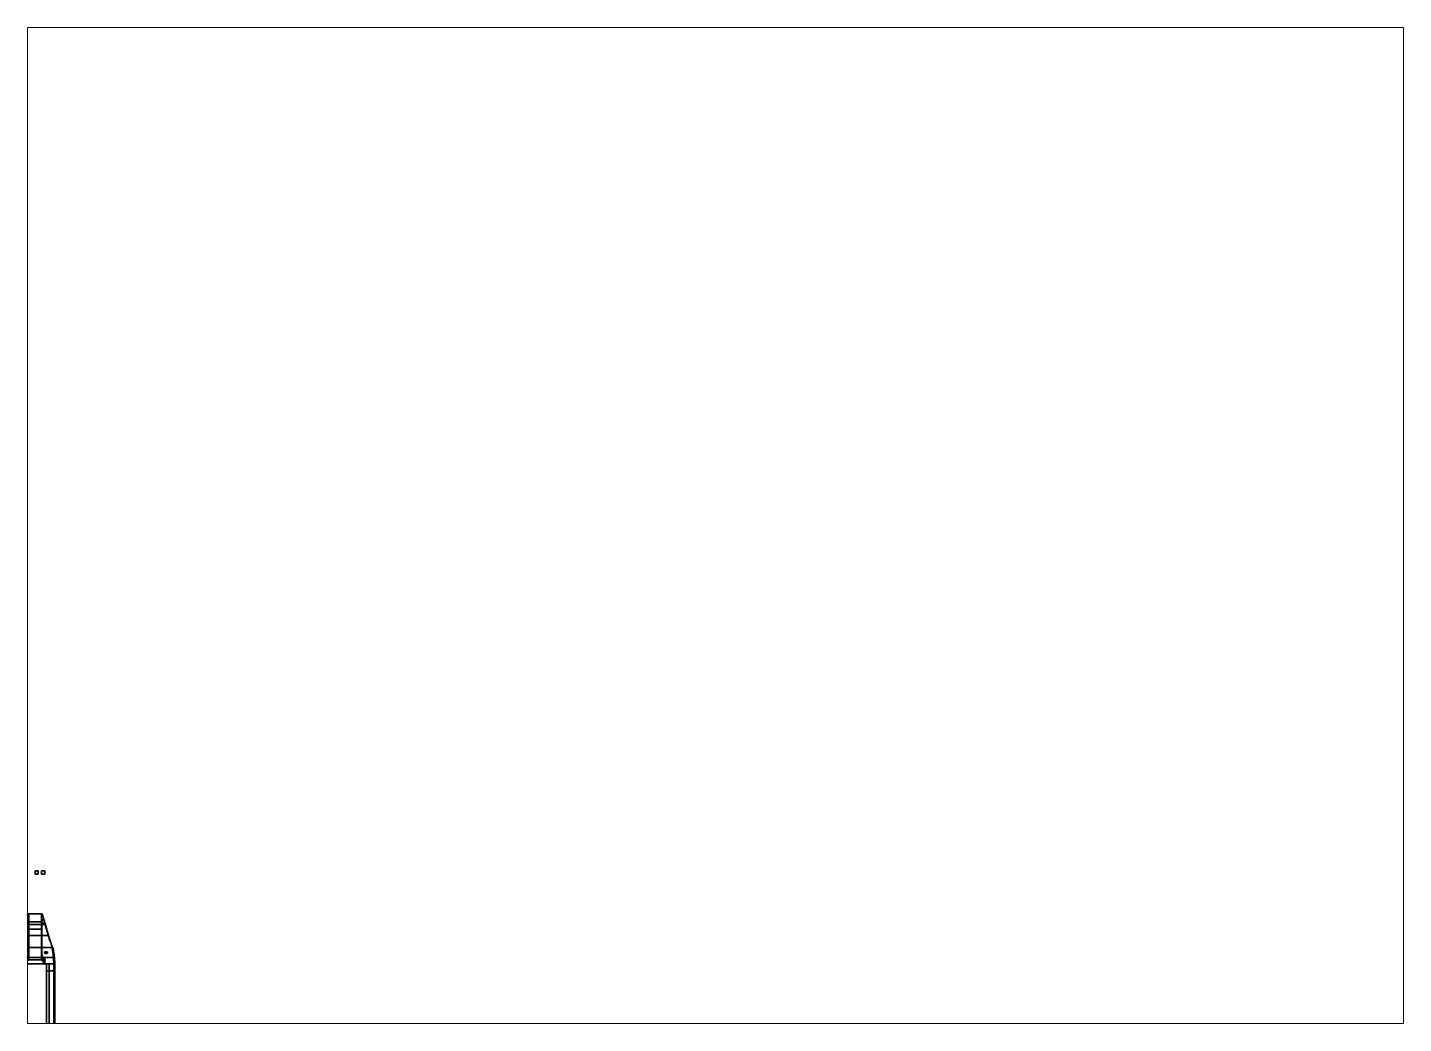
# Paper-space layout 'Layout1' of a CAD drawing. Header units: millimetres. Extents: x 28 to 251, y 20 to 181.
# The model-space entities are those that its viewports show. They can reach past a viewport. Long polylines and large blocks are cut down to what shows.
import ezdxf

# ---------------------------------------------------------------- set-up
doc = ezdxf.new("R2010")
doc.units = ezdxf.units.MM
for name, color, linetype in [('railings', 6, 'Continuous'), ('railings2', 5, 'Continuous'), ('ramp', 3, 'Continuous')]:
    doc.layers.add(name, color=color, linetype=linetype)

msp = doc.modelspace()

# ---------------------------------------------------------------- linework, layer by layer
for points in [[(1, 41.86, 16.73), (1, 41.86, 15.73), (0, 41.86, 15.73), (0, 41.86, 16.73)], [(1, 41.86, 15.73), (1, 40.86, 15.73), (0, 40.86, 15.73), (0, 41.86, 15.73)], [(0, 41.86, 15.73), (0, 40.86, 15.73), (0, 40.86, 16.73), (0, 41.86, 16.73)], [(0, 41.86, 16.73), (0, 40.86, 16.73), (1, 40.86, 16.73), (1, 41.86, 16.73)], [(0, 40.86, 16.73), (0, 40.86, 15.73), (1, 40.86, 15.73), (1, 40.86, 16.73)], [(1, 40.86, 16.73), (1, 40.86, 15.73), (1, 41.86, 15.73), (1, 41.86, 16.73)], [(3, 41.86, 17.93), (3, 40.86, 17.93), (2, 40.86, 17.93), (2, 41.86, 17.93)], [(2, 41.86, 17.93), (2, 40.86, 17.93), (3, 40.86, 17.93), (3, 41.86, 17.93)], [(-2.2, 28.59, 1.75), (-1.96, 28.59, 1.75), (-1.96, 25.26, -1.2), (-3.18, 25.26, -1.2)], [(-1.96, 25.26, 1.94), (-1.96, 28.59, 2.12), (-2.2, 28.59, 2.12), (-3.18, 25.26, 1.94)], [(-3.18, 25.26, 1.94), (-2.2, 28.59, 2.12), (-2.2, 28.59, 1.75), (-3.18, 25.26, -1.2)], [(-3.18, 25.26, -1.2), (-1.96, 26.18, -0.38), (1.96, 26.18, -0.38), (3.18, 25.26, -1.2)], [(-2.2, 28.59, 2.12), (-1.96, 28.59, 2.12), (-1.96, 28.59, 1.75), (-2.2, 28.59, 1.75)], [(-1.96, 25.26, -1.2), (-1.96, 28.59, 1.75), (-1.96, 28.59, 2.12), (-1.96, 25.26, 1.94)], [(1.96, 26.18), (-1.96, 26.18), (-1.96, 23.89, 0.25), (1.96, 23.89, 0.25)], [(1.96, 26.18, -0.38), (-1.96, 26.18, -0.38), (-1.96, 26.18), (1.96, 26.18)], [(2.2, 28.59, 2.12), (1.96, 28.59, 2.12), (1.96, 25.26, 1.94), (3.18, 25.26, 1.94)], [(1.96, 25.26, -1.2), (1.96, 28.59, 1.75), (2.2, 28.59, 1.75), (3.18, 25.26, -1.2)], [(2.2, 28.59, 1.75), (1.96, 28.59, 1.75), (1.96, 28.59, 2.12), (2.2, 28.59, 2.12)], [(1.96, 25.26, 1.94), (1.96, 28.59, 2.12), (1.96, 28.59, 1.75), (1.96, 25.26, -1.2)], [(3.18, 25.26, -1.2), (2.2, 28.59, 1.75), (2.2, 28.59, 2.12), (3.18, 25.26, 1.94)], [(-5.37, 18.24, -1.2), (-4.18, 21.93, -1.2), (4.18, 21.93, -1.2), (5.37, 18.24, -1.2)], [(-1.96, 18.24, 1.65), (-1.96, 21.93, 1.81), (-4.18, 21.93, 1.81), (-5.37, 18.24, 1.65)], [(-5.37, 18.24, 1.65), (-4.18, 21.93, 1.81), (-4.18, 21.93, -1.2), (-5.37, 18.24, -1.2)], [(-4.18, 21.93, -1.2), (-3.18, 25.26, -1.2), (3.18, 25.26, -1.2), (4.18, 21.93, -1.2)], [(-1.96, 21.93, 1.81), (-1.96, 25.26, 1.94), (-3.18, 25.26, 1.94), (-4.18, 21.93, 1.81)], [(-4.18, 21.93, 1.81), (-3.18, 25.26, 1.94), (-3.18, 25.26, -1.2), (-4.18, 21.93, -1.2)], [(-1.96, 21.93, 0.25), (-1.96, 25.26, 0.1), (-1.96, 25.26, 1.94), (-1.96, 21.93, 1.81)], [(1.96, 23.89, 0.25), (-1.96, 23.89, 0.25), (-1.96, 14.45, 0.25), (1.96, 14.45, 0.25)], [(-1.96, 18.24, 0.25), (-1.96, 21.93, 0.25), (-1.96, 21.93, 1.81), (-1.96, 18.24, 1.65)], [(3.18, 25.26, 1.94), (1.96, 25.26, 1.94), (1.96, 21.93, 1.81), (4.18, 21.93, 1.81)], [(1.96, 21.93, 1.81), (1.96, 25.26, 1.94), (1.96, 25.26, 0.1), (1.96, 21.93, 0.25)], [(4.18, 21.93, 1.81), (1.96, 21.93, 1.81), (1.96, 18.24, 1.65), (5.37, 18.24, 1.65)], [(1.96, 18.24, 1.65), (1.96, 21.93, 1.81), (1.96, 21.93, 0.25), (1.96, 18.24, 0.25)], [(4.18, 21.93, -1.2), (3.18, 25.26, -1.2), (3.18, 25.26, 1.94), (4.18, 21.93, 1.81)], [(5.37, 18.24, -1.2), (4.18, 21.93, -1.2), (4.18, 21.93, 1.81), (5.37, 18.24, 1.65)], [(-5.37, 18.24, -1.2), (5.37, 18.24, -1.2), (5.82, 15.11, -1.2), (-5.82, 15.11, -1.2)], [(-1.96, 15.11, 1.59), (-1.96, 18.24, 1.65), (-5.37, 18.24, 1.65), (-5.82, 15.11, 1.59)], [(-4.54, 20.64, 2.14), (-4.34, 20.64, 2.14), (-4.39, 20.72, 2.14), (-4.49, 20.72, 2.14)], [(-4.49, 20.55, 2.14), (-4.39, 20.55, 2.14), (-4.34, 20.64, 2.14), (-4.54, 20.64, 2.14)], [(-4.39, 20.72, 1.75), (-4.49, 20.72, 1.75), (-4.49, 20.72, 2.14), (-4.39, 20.72, 2.14)], [(-4.49, 20.55, 1.75), (-4.39, 20.55, 1.75), (-4.39, 20.55, 2.14), (-4.49, 20.55, 2.14)], [(-4.34, 20.64, 1.75), (-4.39, 20.72, 1.75), (-4.39, 20.72, 2.14), (-4.34, 20.64, 2.14)], [(-4.39, 20.55, 1.75), (-4.34, 20.64, 1.75), (-4.34, 20.64, 2.14), (-4.39, 20.55, 2.14)], [(-1.96, 15.11, 0.25), (-1.96, 18.24, 0.25), (-1.96, 18.24, 1.65), (-1.96, 15.11, 1.59)], [(5.37, 18.24, 1.65), (1.96, 18.24, 1.65), (1.96, 15.11, 1.59), (5.82, 15.11, 1.59)], [(1.96, 15.11, 1.59), (1.96, 18.24, 1.65), (1.96, 18.24, 0.25), (1.96, 15.11, 0.25)], [(4.39, 20.72, 1.75), (4.34, 20.64, 1.75), (4.34, 20.64, 2.14), (4.39, 20.72, 2.14)], [(4.34, 20.64, 2.14), (4.54, 20.64, 2.14), (4.49, 20.72, 2.14), (4.39, 20.72, 2.14)], [(4.34, 20.64, 1.75), (4.39, 20.55, 1.75), (4.39, 20.55, 2.14), (4.34, 20.64, 2.14)], [(4.39, 20.55, 2.14), (4.49, 20.55, 2.14), (4.54, 20.64, 2.14), (4.34, 20.64, 2.14)], [(4.49, 20.72, 1.75), (4.39, 20.72, 1.75), (4.39, 20.72, 2.14), (4.49, 20.72, 2.14)], [(4.39, 20.55, 1.75), (4.49, 20.55, 1.75), (4.49, 20.55, 2.14), (4.39, 20.55, 2.14)], [(4.53, 20.29, 1.73), (4.48, 20.21, 1.73), (4.48, 20.21, 2.12), (4.53, 20.29, 2.12)], [(4.48, 20.21, 2.12), (4.68, 20.21, 2.12), (4.63, 20.29, 2.12), (4.53, 20.29, 2.12)], [(4.48, 20.21, 1.73), (4.53, 20.12, 1.73), (4.53, 20.12, 2.12), (4.48, 20.21, 2.12)], [(4.53, 20.12, 2.12), (4.63, 20.12, 2.12), (4.68, 20.21, 2.12), (4.48, 20.21, 2.12)], [(4.54, 20.64, 1.75), (4.49, 20.72, 1.75), (4.49, 20.72, 2.14), (4.54, 20.64, 2.14)], [(4.49, 20.55, 1.75), (4.54, 20.64, 1.75), (4.54, 20.64, 2.14), (4.49, 20.55, 2.14)], [(4.63, 20.29, 1.73), (4.53, 20.29, 1.73), (4.53, 20.29, 2.12), (4.63, 20.29, 2.12)], [(4.53, 20.12, 1.73), (4.63, 20.12, 1.73), (4.63, 20.12, 2.12), (4.53, 20.12, 2.12)], [(4.68, 20.21, 1.73), (4.63, 20.29, 1.73), (4.63, 20.29, 2.12), (4.68, 20.21, 2.12)], [(4.63, 20.12, 1.73), (4.68, 20.21, 1.73), (4.68, 20.21, 2.12), (4.63, 20.12, 2.12)], [(5.82, 15.11, -1.2), (5.37, 18.24, -1.2), (5.37, 18.24, 1.65), (5.82, 15.11, 1.59)], [(5.37, 18.24, 0.55), (5.82, 15.11, 0.55), (6.02, 15.11, 0.55), (5.62, 17.85, 0.55)], [(5.62, 17.85, 0.24), (6.02, 15.11, 0.24), (5.82, 15.11, 0.24), (5.37, 18.24, 0.24)], [(5.62, 17.85, 0.55), (5.62, 17.85, 0.24), (5.37, 18.24, 0.24), (5.37, 18.24, 0.55)], [(6.02, 15.11, 0.55), (6.02, 15.11, 0.24), (5.62, 17.85, 0.24), (5.62, 17.85, 0.55)], [(-5.9, 13.21, -1.2), (-5.82, 15.11, -1.2), (5.82, 15.11, -1.2), (5.9, 13.21, -1.2)], [(-3, 13.21, 1.59), (-3, 15.11, 1.59), (-5.82, 15.11, 1.59), (-5.9, 13.21, 1.59)], [(-5.9, 13.21, -1.2), (5.9, 13.21, -1.2), (5.9, -16.83, -1.2), (-5.9, -16.83, -1.2)], [(-3.5, 10.99, 0.59), (-3.5, 13.21, 1.59), (-5.9, 13.21, 1.59), (-5.9, 10.99, 0.59)], [(-4.32, -11.66, 1.41), (-4.32, 12.82, 1.41), (-4.32, 10.99, 0.59), (-4.32, -8.8, 0.59)], [(-4.32, -8.8, 0.59), (-4.32, 10.99, 0.59), (-4.32, 12.82, 1.41), (-4.32, -11.66, 1.41)], [(-3.82, 16.62, 1.87), (-3.82, 16.52, 1.97), (-3.82, 16.62, 2.07), (-3.82, 16.72, 1.97)], [(-3.82, 16.62, 1.87), (-3.82, 16.72, 1.97), (-2.92, 16.72, 1.97), (-2.92, 16.62, 1.87)], [(-3.82, 16.72, 1.97), (-3.82, 16.62, 2.07), (-2.92, 16.62, 2.07), (-2.92, 16.72, 1.97)], [(-3.82, 16.52, 1.97), (-3.82, 16.62, 1.87), (-2.92, 16.62, 1.87), (-2.92, 16.52, 1.97)], [(-3.82, 16.62, 2.07), (-3.82, 16.52, 1.97), (-2.92, 16.52, 1.97), (-2.92, 16.62, 2.07)], [(-3.8, 16.78, 2.04), (-3.8, 16.62, 2.14), (-3.8, 16.62, 1.61), (-3.8, 16.82, 1.62)], [(-3.8, 16.82, 1.62), (-3.8, 16.62, 1.61), (-3.8, 16.62, 2.14), (-3.8, 16.78, 2.04)], [(-3.8, 16.46, 2.04), (-3.8, 16.62, 2.14), (-3.8, 16.62, 1.61), (-3.8, 16.42, 1.61)], [(-3.8, 16.42, 1.61), (-3.8, 16.62, 1.61), (-3.8, 16.62, 2.14), (-3.8, 16.46, 2.04)], [(-3.77, 16.77, 1.71), (-3.77, 16.47, 1.71), (-3.77, 16.32, 1.97), (-3.77, 16.92, 1.97)], [(-3.77, 16.77, 1.71), (-3.77, 16.92, 1.97), (-2.97, 16.92, 1.97), (-2.97, 16.77, 1.71)], [(-3.77, 16.92, 1.97), (-3.77, 16.32, 1.97), (-3.77, 16.47, 2.23), (-3.77, 16.77, 2.23)], [(-3.77, 16.92, 1.97), (-3.77, 16.77, 2.23), (-2.97, 16.77, 2.23), (-2.97, 16.92, 1.97)], [(-3.77, 16.47, 1.71), (-3.77, 16.77, 1.71), (-2.97, 16.77, 1.71), (-2.97, 16.47, 1.71)], [(-3.77, 16.77, 2.23), (-3.77, 16.47, 2.23), (-2.97, 16.47, 2.23), (-2.97, 16.77, 2.23)], [(-3.77, 16.32, 1.97), (-3.77, 16.47, 1.71), (-2.97, 16.47, 1.71), (-2.97, 16.32, 1.97)], [(-3.77, 16.47, 2.23), (-3.77, 16.32, 1.97), (-2.97, 16.32, 1.97), (-2.97, 16.47, 2.23)], [(-3.5, 13.21, 0.25), (-3, 13.21, 0.25), (-3, 13.21, 1.59), (-3.5, 13.21, 1.59)], [(-3.5, 10.99, 0.25), (-3.5, 13.21, 0.25), (-3.5, 13.21, 1.59), (-3.5, 10.99, 0.59)], [(3.5, 13.21, 0.25), (-3.5, 13.21, 0.25), (-3.5, -11.9, 0.25), (3.5, -11.9, 0.25)], [(-1.96, 14.45, 1.59), (-1.96, 15.11, 1.59), (-3, 15.11, 1.59), (-3, 13.21, 1.59)], [(-3, 13.21, 0.25), (-1.96, 14.45, 0.25), (-1.96, 14.45, 1.59), (-3, 13.21, 1.59)], [(1.96, 14.45, 0.25), (-1.96, 14.45, 0.25), (-3, 13.21, 0.25), (3, 13.21, 0.25)], [(-2.97, 16.92, 1.97), (-2.97, 16.32, 1.97), (-2.97, 16.47, 1.71), (-2.97, 16.77, 1.71)], [(-2.97, 16.77, 2.23), (-2.97, 16.47, 2.23), (-2.97, 16.32, 1.97), (-2.97, 16.92, 1.97)], [(-2.94, 16.78, 2.04), (-2.94, 16.62, 2.14), (-2.94, 16.62, 1.61), (-2.94, 16.82, 1.62)], [(-2.94, 16.82, 1.62), (-2.94, 16.62, 1.61), (-2.94, 16.62, 2.14), (-2.94, 16.78, 2.04)], [(-2.94, 16.46, 2.04), (-2.94, 16.62, 2.14), (-2.94, 16.62, 1.61), (-2.94, 16.42, 1.61)], [(-2.94, 16.42, 1.61), (-2.94, 16.62, 1.61), (-2.94, 16.62, 2.14), (-2.94, 16.46, 2.04)], [(-2.92, 16.72, 1.97), (-2.92, 16.62, 2.07), (-2.92, 16.52, 1.97), (-2.92, 16.62, 1.87)], [(-1.96, 14.45, 0.25), (-1.96, 15.11, 0.25), (-1.96, 15.11, 1.59), (-1.96, 14.45, 1.59)], [(3, 15.11, 1.59), (1.96, 15.11, 1.59), (1.96, 14.45, 1.59), (3, 13.21, 1.59)], [(1.96, 14.45, 1.59), (1.96, 15.11, 1.59), (1.96, 15.11, 0.25), (1.96, 14.45, 0.25)], [(3, 13.21, 1.59), (1.96, 14.45, 1.59), (1.96, 14.45, 0.25), (3, 13.21, 0.25)], [(2.92, 16.72, 1.97), (2.92, 16.62, 2.07), (3.82, 16.62, 2.07), (3.82, 16.72, 1.97)], [(2.92, 16.62, 1.87), (2.92, 16.72, 1.97), (3.82, 16.72, 1.97), (3.82, 16.62, 1.87)], [(2.92, 16.62, 1.87), (2.92, 16.52, 1.97), (2.92, 16.62, 2.07), (2.92, 16.72, 1.97)], [(2.92, 16.62, 2.07), (2.92, 16.52, 1.97), (3.82, 16.52, 1.97), (3.82, 16.62, 2.07)], [(2.92, 16.52, 1.97), (2.92, 16.62, 1.87), (3.82, 16.62, 1.87), (3.82, 16.52, 1.97)], [(2.94, 16.82, 1.62), (2.94, 16.62, 1.61), (2.94, 16.62, 2.14), (2.94, 16.78, 2.04)], [(2.94, 16.78, 2.04), (2.94, 16.62, 2.14), (2.94, 16.62, 1.61), (2.94, 16.82, 1.62)], [(2.94, 16.46, 2.04), (2.94, 16.62, 2.14), (2.94, 16.62, 1.61), (2.94, 16.42, 1.61)], [(2.94, 16.42, 1.61), (2.94, 16.62, 1.61), (2.94, 16.62, 2.14), (2.94, 16.46, 2.04)], [(2.97, 16.92, 1.97), (2.97, 16.77, 2.23), (3.77, 16.77, 2.23), (3.77, 16.92, 1.97)], [(2.97, 16.77, 1.71), (2.97, 16.92, 1.97), (3.77, 16.92, 1.97), (3.77, 16.77, 1.71)], [(2.97, 16.92, 1.97), (2.97, 16.32, 1.97), (2.97, 16.47, 2.23), (2.97, 16.77, 2.23)], [(2.97, 16.77, 1.71), (2.97, 16.47, 1.71), (2.97, 16.32, 1.97), (2.97, 16.92, 1.97)], [(2.97, 16.77, 2.23), (2.97, 16.47, 2.23), (3.77, 16.47, 2.23), (3.77, 16.77, 2.23)], [(2.97, 16.47, 1.71), (2.97, 16.77, 1.71), (3.77, 16.77, 1.71), (3.77, 16.47, 1.71)], [(2.97, 16.47, 2.23), (2.97, 16.32, 1.97), (3.77, 16.32, 1.97), (3.77, 16.47, 2.23)], [(2.97, 16.32, 1.97), (2.97, 16.47, 1.71), (3.77, 16.47, 1.71), (3.77, 16.32, 1.97)], [(5.82, 15.11, 1.59), (3, 15.11, 1.59), (3, 13.21, 1.59), (5.9, 13.21, 1.59)], [(3.5, 13.21, 1.59), (3, 13.21, 1.59), (3, 13.21, 0.25), (3.5, 13.21, 0.25)], [(5.9, 13.21, 1.59), (3.5, 13.21, 1.59), (3.5, 10.99, 0.59), (5.9, 10.99, 0.59)], [(3.5, 10.99, 0.59), (3.5, 13.21, 1.59), (3.5, 13.21, 0.25), (3.5, 10.99, 0.25)], [(3.77, 16.77, 2.23), (3.77, 16.47, 2.23), (3.77, 16.32, 1.97), (3.77, 16.92, 1.97)], [(3.77, 16.92, 1.97), (3.77, 16.32, 1.97), (3.77, 16.47, 1.71), (3.77, 16.77, 1.71)], [(3.8, 16.82, 1.62), (3.8, 16.62, 1.61), (3.8, 16.62, 2.14), (3.8, 16.78, 2.04)], [(3.8, 16.78, 2.04), (3.8, 16.62, 2.14), (3.8, 16.62, 1.61), (3.8, 16.82, 1.62)], [(3.8, 16.46, 2.04), (3.8, 16.62, 2.14), (3.8, 16.62, 1.61), (3.8, 16.42, 1.61)], [(3.8, 16.42, 1.61), (3.8, 16.62, 1.61), (3.8, 16.62, 2.14), (3.8, 16.46, 2.04)], [(3.82, 16.72, 1.97), (3.82, 16.62, 2.07), (3.82, 16.52, 1.97), (3.82, 16.62, 1.87)], [(4.32, -8.8, 0.59), (4.32, 10.99, 0.59), (4.32, 12.82, 1.41), (4.32, -11.66, 1.41)], [(4.32, -11.66, 1.41), (4.32, 12.82, 1.41), (4.32, 10.99, 0.59), (4.32, -8.8, 0.59)], [(5.9, 13.21, -1.2), (5.82, 15.11, -1.2), (5.82, 15.11, 1.59), (5.9, 13.21, 1.59)], [(5.82, 15.11, 0.55), (5.9, 13.21, 0.55), (6.1, 13.21, 0.55), (6.02, 15.11, 0.55)], [(6.02, 15.11, 0.24), (6.1, 13.21, 0.24), (5.9, 13.21, 0.24), (5.82, 15.11, 0.24)], [(5.9, 10.99, -1.2), (5.9, 13.21, -1.2), (5.9, 13.21, 1.59), (5.9, 10.99, 0.59)], [(6.1, 13.21, 0.24), (6.1, -16.83, 0.24), (5.9, -16.83, 0.24), (5.9, 13.21, 0.24)], [(5.9, 13.21, 0.55), (5.9, -16.83, 0.55), (6.1, -16.83, 0.55), (6.1, 13.21, 0.55)], [(6.1, 13.21, 0.55), (6.1, 13.21, 0.24), (6.02, 15.11, 0.24), (6.02, 15.11, 0.55)], [(6.1, -16.83, 0.55), (6.1, -16.83, 0.24), (6.1, 13.21, 0.24), (6.1, 13.21, 0.55)], [(-3.5, -8.8, 0.59), (-3.5, 10.99, 0.59), (-5.9, 10.99, 0.59), (-5.9, -8.8, 0.59)], [(-3.5, -8.8, 0.25), (-3.5, 10.99, 0.25), (-3.5, 10.99, 0.59), (-3.5, -8.8, 0.59)], [(5.9, 10.99, 0.59), (3.5, 10.99, 0.59), (3.5, -8.8, 0.59), (5.9, -8.8, 0.59)], [(3.5, -8.8, 0.59), (3.5, 10.99, 0.59), (3.5, 10.99, 0.25), (3.5, -8.8, 0.25)], [(5.9, -8.8, -1.2), (5.9, 10.99, -1.2), (5.9, 10.99, 0.59), (5.9, -8.8, 0.59)]]:
    msp.add_3dface(points)
at = {"layer": 'railings'}
for points in [[(2.03, 26.74, 2.01), (2, 26.72, 2.01), (2, 26.72, 3.1), (2.03, 26.74, 3.1)], [(2, 24.52, 2.99), (2, 26.74, 3.1), (2.04, 26.7, 3.1), (2.04, 24.52, 2.99)], [(2.04, 24.52, 2.99), (2.04, 26.7, 3.1), (2, 26.74, 3.1), (2, 24.52, 2.99)], [(2.69, 26.7, 3.1), (2.04, 26.7, 3.1), (2, 26.74, 3.1), (2.73, 26.74, 3.1)], [(2.73, 26.74, 3.1), (2, 26.74, 3.1), (2.04, 26.7, 3.1), (2.69, 26.7, 3.1)], [(2, 26.72, 2.01), (2.03, 26.7, 2.01), (2.03, 26.7, 3.1), (2, 26.72, 3.1)], [(2.03, 26.7, 2.01), (2.03, 26.74, 2.01), (2.03, 26.74, 3.1), (2.03, 26.7, 3.1)], [(3.4, 24.52, 2.99), (2.73, 26.74, 3.1), (2.69, 26.7, 3.1), (3.36, 24.52, 2.99)], [(3.36, 24.52, 2.99), (2.69, 26.7, 3.1), (2.73, 26.74, 3.1), (3.4, 24.52, 2.99)], [(2.73, 26.74, 2.01), (2.7, 26.72, 2.01), (2.7, 26.72, 3.1), (2.73, 26.74, 3.1)], [(2.7, 26.72, 2.01), (2.73, 26.7, 2.01), (2.73, 26.7, 3.1), (2.7, 26.72, 3.1)], [(2.73, 26.7, 2.01), (2.73, 26.74, 2.01), (2.73, 26.74, 3.1), (2.73, 26.7, 3.1)], [(2.03, 24.54, 1.9), (2, 24.52, 1.9), (2, 24.52, 2.99), (2.03, 24.54, 2.99)], [(2, 24.52, 1.9), (2.03, 24.5, 1.9), (2.03, 24.5, 2.99), (2, 24.52, 2.99)], [(2, 22.33, 2.91), (2, 24.52, 2.99), (2.04, 24.52, 2.99), (2.04, 22.33, 2.91)], [(2.04, 22.33, 2.91), (2.04, 24.52, 2.99), (2, 24.52, 2.99), (2, 22.33, 2.91)], [(2.03, 22.35, 1.82), (2, 22.33, 1.82), (2, 22.33, 2.91), (2.03, 22.35, 2.91)], [(2, 22.33, 1.82), (2.03, 22.31, 1.82), (2.03, 22.31, 2.91), (2, 22.33, 2.91)], [(2.04, 19, 2.77), (2.04, 22.33, 2.91), (2, 22.33, 2.91), (2, 19, 2.77)], [(2, 19, 2.77), (2, 22.33, 2.91), (2.04, 22.33, 2.91), (2.04, 19, 2.77)], [(2.03, 24.5, 1.9), (2.03, 24.54, 1.9), (2.03, 24.54, 2.99), (2.03, 24.5, 2.99)], [(2.03, 22.31, 1.82), (2.03, 22.35, 1.82), (2.03, 22.35, 2.91), (2.03, 22.31, 2.91)], [(3.39, 24.54, 1.9), (3.36, 24.52, 1.9), (3.36, 24.52, 2.99), (3.39, 24.54, 2.99)], [(3.36, 24.52, 1.9), (3.39, 24.5, 1.9), (3.39, 24.5, 2.99), (3.36, 24.52, 2.99)], [(3.99, 22.33, 2.91), (3.36, 24.52, 2.99), (3.4, 24.52, 2.99), (4.03, 22.33, 2.91)], [(4.03, 22.33, 2.91), (3.4, 24.52, 2.99), (3.36, 24.52, 2.99), (3.99, 22.33, 2.91)], [(3.39, 24.5, 1.9), (3.39, 24.54, 1.9), (3.39, 24.54, 2.99), (3.39, 24.5, 2.99)], [(4.02, 22.35, 1.82), (3.99, 22.33, 1.82), (3.99, 22.33, 2.91), (4.02, 22.35, 2.91)], [(3.99, 22.33, 1.82), (4.02, 22.31, 1.82), (4.02, 22.31, 2.91), (3.99, 22.33, 2.91)], [(5.11, 19, 2.77), (4.03, 22.33, 2.91), (3.99, 22.33, 2.91), (5.07, 19, 2.77)], [(5.07, 19, 2.77), (3.99, 22.33, 2.91), (4.03, 22.33, 2.91), (5.11, 19, 2.77)], [(4.02, 22.31, 1.82), (4.02, 22.35, 1.82), (4.02, 22.35, 2.91), (4.02, 22.31, 2.91)], [(-2.04, 16.1, 2.69), (-2.04, 19, 2.77), (-2, 19, 2.77), (-2, 16.1, 2.69)], [(-2, 16.1, 2.69), (-2, 19, 2.77), (-2.04, 19, 2.77), (-2.04, 16.1, 2.69)], [(2.03, 19.02, 1.68), (2, 19, 1.68), (2, 19, 2.77), (2.03, 19.02, 2.77)], [(2, 19, 1.68), (2.03, 18.98, 1.68), (2.03, 18.98, 2.77), (2, 19, 2.77)], [(2.04, 16.1, 2.69), (2.04, 19, 2.77), (2, 19, 2.77), (2, 16.1, 2.69)], [(2, 16.1, 2.69), (2, 19, 2.77), (2.04, 19, 2.77), (2.04, 16.1, 2.69)], [(2.03, 18.98, 1.68), (2.03, 19.02, 1.68), (2.03, 19.02, 2.77), (2.03, 18.98, 2.77)], [(5.1, 19.02, 1.68), (5.07, 19, 1.68), (5.07, 19, 2.77), (5.1, 19.02, 2.77)], [(5.07, 19, 1.68), (5.1, 18.98, 1.68), (5.1, 18.98, 2.77), (5.07, 19, 2.77)], [(5.66, 16.1, 2.69), (5.11, 19, 2.77), (5.07, 19, 2.77), (5.62, 16.1, 2.69)], [(5.62, 16.1, 2.69), (5.07, 19, 2.77), (5.11, 19, 2.77), (5.66, 16.1, 2.69)], [(5.1, 18.98, 1.68), (5.1, 19.02, 1.68), (5.1, 19.02, 2.77), (5.1, 18.98, 2.77)], [(-3.08, 13.24, 2.68), (-2.04, 16.1, 2.69), (-2, 16.1, 2.69), (-3.04, 13.24, 2.68)], [(-3.04, 13.24, 2.68), (-2, 16.1, 2.69), (-2.04, 16.1, 2.69), (-3.08, 13.24, 2.68)], [(2.03, 16.12, 1.6), (2, 16.1, 1.6), (2, 16.1, 2.69), (2.03, 16.12, 2.69)], [(2, 16.1, 1.6), (2.03, 16.08, 1.6), (2.03, 16.08, 2.69), (2, 16.1, 2.69)], [(3.08, 13.24, 2.68), (2.04, 16.1, 2.69), (2, 16.1, 2.69), (3.04, 13.24, 2.68)], [(3.04, 13.24, 2.68), (2, 16.1, 2.69), (2.04, 16.1, 2.69), (3.08, 13.24, 2.68)], [(2.03, 16.08, 1.6), (2.03, 16.12, 1.6), (2.03, 16.12, 2.69), (2.03, 16.08, 2.69)], [(3.07, 13.26, 1.59), (3.04, 13.24, 1.59), (3.04, 13.24, 2.68), (3.07, 13.26, 2.68)], [(3.04, 13.24, 1.59), (3.07, 13.22, 1.59), (3.07, 13.22, 2.68), (3.04, 13.24, 2.68)], [(3.07, 13.22, 1.59), (3.07, 13.26, 1.59), (3.07, 13.26, 2.68), (3.07, 13.22, 2.68)], [(5.65, 16.12, 1.6), (5.62, 16.1, 1.6), (5.62, 16.1, 2.69), (5.65, 16.12, 2.69)], [(5.62, 16.1, 1.6), (5.65, 16.08, 1.6), (5.65, 16.08, 2.69), (5.62, 16.1, 2.69)], [(5.83, 13.24, 2.68), (5.62, 16.1, 2.69), (5.66, 16.1, 2.69), (5.87, 13.24, 2.68)], [(5.87, 13.24, 2.68), (5.66, 16.1, 2.69), (5.62, 16.1, 2.69), (5.83, 13.24, 2.68)], [(5.65, 16.08, 1.6), (5.65, 16.12, 1.6), (5.65, 16.12, 2.69), (5.65, 16.08, 2.69)], [(5.86, 13.26, 1.59), (5.83, 13.24, 1.59), (5.83, 13.24, 2.68), (5.86, 13.26, 2.68)], [(5.83, 13.24, 1.59), (5.86, 13.22, 1.59), (5.86, 13.22, 2.68), (5.83, 13.24, 2.68)], [(5.87, 10.6, 1.68), (5.87, 13.24, 2.68), (5.83, 13.24, 2.68), (5.83, 10.6, 1.68)], [(5.83, 10.6, 1.68), (5.83, 13.24, 2.68), (5.87, 13.24, 2.68), (5.87, 10.6, 1.68)], [(5.86, 13.22, 1.59), (5.86, 13.26, 1.59), (5.86, 13.26, 2.68), (5.86, 13.22, 2.68)], [(5.86, 10.62, 0.59), (5.83, 10.6, 0.59), (5.83, 10.6, 1.68), (5.86, 10.62, 1.68)], [(5.83, 10.6, 0.59), (5.86, 10.58, 0.59), (5.86, 10.58, 1.68), (5.83, 10.6, 1.68)], [(5.87, -9.42, 1.68), (5.87, 10.6, 1.68), (5.83, 10.6, 1.68), (5.83, -9.42, 1.68)], [(5.83, -9.42, 1.68), (5.83, 10.6, 1.68), (5.87, 10.6, 1.68), (5.87, -9.42, 1.68)], [(5.86, 8.62, 0.59), (5.83, 8.6, 0.59), (5.83, 8.6, 1.68), (5.86, 8.62, 1.68)], [(5.83, 8.6, 0.59), (5.86, 8.58, 0.59), (5.86, 8.58, 1.68), (5.83, 8.6, 1.68)], [(5.86, 10.58, 0.59), (5.86, 10.62, 0.59), (5.86, 10.62, 1.68), (5.86, 10.58, 1.68)], [(5.86, 8.58, 0.59), (5.86, 8.62, 0.59), (5.86, 8.62, 1.68), (5.86, 8.58, 1.68)], [(5.86, 6.62, 0.59), (5.83, 6.6, 0.59), (5.83, 6.6, 1.68), (5.86, 6.62, 1.68)], [(5.83, 6.6, 0.59), (5.86, 6.58, 0.59), (5.86, 6.58, 1.68), (5.83, 6.6, 1.68)], [(5.86, 4.62, 0.59), (5.83, 4.6, 0.59), (5.83, 4.6, 1.68), (5.86, 4.62, 1.68)], [(5.83, 4.6, 0.59), (5.86, 4.58, 0.59), (5.86, 4.58, 1.68), (5.83, 4.6, 1.68)], [(5.86, 6.58, 0.59), (5.86, 6.62, 0.59), (5.86, 6.62, 1.68), (5.86, 6.58, 1.68)], [(5.86, 4.58, 0.59), (5.86, 4.62, 0.59), (5.86, 4.62, 1.68), (5.86, 4.58, 1.68)], [(5.86, 2.62, 0.59), (5.83, 2.6, 0.59), (5.83, 2.6, 1.68), (5.86, 2.62, 1.68)], [(5.83, 2.6, 0.59), (5.86, 2.58, 0.59), (5.86, 2.58, 1.68), (5.83, 2.6, 1.68)], [(5.86, 0.62, 0.59), (5.83, 0.6, 0.59), (5.83, 0.6, 1.68), (5.86, 0.62, 1.68)], [(5.83, 0.6, 0.59), (5.86, 0.58, 0.59), (5.86, 0.58, 1.68), (5.83, 0.6, 1.68)], [(5.86, 2.58, 0.59), (5.86, 2.62, 0.59), (5.86, 2.62, 1.68), (5.86, 2.58, 1.68)], [(5.86, 0.58, 0.59), (5.86, 0.62, 0.59), (5.86, 0.62, 1.68), (5.86, 0.58, 1.68)], [(5.86, -1.38, 0.59), (5.83, -1.4, 0.59), (5.83, -1.4, 1.68), (5.86, -1.38, 1.68)], [(5.83, -1.4, 0.59), (5.86, -1.42, 0.59), (5.86, -1.42, 1.68), (5.83, -1.4, 1.68)], [(5.86, -3.38, 0.59), (5.83, -3.4, 0.59), (5.83, -3.4, 1.68), (5.86, -3.38, 1.68)], [(5.83, -3.4, 0.59), (5.86, -3.42, 0.59), (5.86, -3.42, 1.68), (5.83, -3.4, 1.68)], [(5.86, -1.42, 0.59), (5.86, -1.38, 0.59), (5.86, -1.38, 1.68), (5.86, -1.42, 1.68)], [(5.86, -3.42, 0.59), (5.86, -3.38, 0.59), (5.86, -3.38, 1.68), (5.86, -3.42, 1.68)], [(5.86, -5.38, 0.59), (5.83, -5.4, 0.59), (5.83, -5.4, 1.68), (5.86, -5.38, 1.68)], [(5.83, -5.4, 0.59), (5.86, -5.42, 0.59), (5.86, -5.42, 1.68), (5.83, -5.4, 1.68)], [(5.86, -5.42, 0.59), (5.86, -5.38, 0.59), (5.86, -5.38, 1.68), (5.86, -5.42, 1.68)]]:
    msp.add_3dface(points, dxfattribs=at)
at = {"layer": 'railings2'}
for points in [[(-3.36, 24.52, 2.99), (-2.69, 26.7, 3.1), (-2.73, 26.74, 3.1), (-3.4, 24.52, 2.99)], [(-3.4, 24.52, 2.99), (-2.73, 26.74, 3.1), (-2.69, 26.7, 3.1), (-3.36, 24.52, 2.99)], [(-2.73, 26.74, 2.01), (-2.7, 26.72, 2.01), (-2.7, 26.72, 3.1), (-2.73, 26.74, 3.1)], [(-2.73, 26.7, 2.01), (-2.73, 26.74, 2.01), (-2.73, 26.74, 3.1), (-2.73, 26.7, 3.1)], [(-2.69, 26.7, 3.1), (-2.04, 26.7, 3.1), (-2, 26.74, 3.1), (-2.73, 26.74, 3.1)], [(-2.73, 26.74, 3.1), (-2, 26.74, 3.1), (-2.04, 26.7, 3.1), (-2.69, 26.7, 3.1)], [(-2.7, 26.72, 2.01), (-2.73, 26.7, 2.01), (-2.73, 26.7, 3.1), (-2.7, 26.72, 3.1)], [(-2, 24.52, 2.99), (-2, 26.74, 3.1), (-2.04, 26.7, 3.1), (-2.04, 24.52, 2.99)], [(-2.04, 24.52, 2.99), (-2.04, 26.7, 3.1), (-2, 26.74, 3.1), (-2, 24.52, 2.99)], [(-2.03, 26.7, 2.01), (-2.03, 26.74, 2.01), (-2.03, 26.74, 3.1), (-2.03, 26.7, 3.1)], [(-2.03, 26.74, 2.01), (-2, 26.72, 2.01), (-2, 26.72, 3.1), (-2.03, 26.74, 3.1)], [(-2, 26.72, 2.01), (-2.03, 26.7, 2.01), (-2.03, 26.7, 3.1), (-2, 26.72, 3.1)], [(-5.11, 19, 2.77), (-4.03, 22.33, 2.91), (-3.99, 22.33, 2.91), (-5.07, 19, 2.77)], [(-5.07, 19, 2.77), (-3.99, 22.33, 2.91), (-4.03, 22.33, 2.91), (-5.11, 19, 2.77)], [(-4.03, 22.33, 2.91), (-3.4, 24.52, 2.99), (-3.36, 24.52, 2.99), (-3.99, 22.33, 2.91)], [(-3.99, 22.33, 2.91), (-3.36, 24.52, 2.99), (-3.4, 24.52, 2.99), (-4.03, 22.33, 2.91)], [(-4.02, 22.31, 1.82), (-4.02, 22.35, 1.82), (-4.02, 22.35, 2.91), (-4.02, 22.31, 2.91)], [(-4.02, 22.35, 1.82), (-3.99, 22.33, 1.82), (-3.99, 22.33, 2.91), (-4.02, 22.35, 2.91)], [(-3.99, 22.33, 1.82), (-4.02, 22.31, 1.82), (-4.02, 22.31, 2.91), (-3.99, 22.33, 2.91)], [(-3.39, 24.54, 1.9), (-3.36, 24.52, 1.9), (-3.36, 24.52, 2.99), (-3.39, 24.54, 2.99)], [(-3.39, 24.5, 1.9), (-3.39, 24.54, 1.9), (-3.39, 24.54, 2.99), (-3.39, 24.5, 2.99)], [(-3.36, 24.52, 1.9), (-3.39, 24.5, 1.9), (-3.39, 24.5, 2.99), (-3.36, 24.52, 2.99)], [(-2, 22.33, 2.91), (-2, 24.52, 2.99), (-2.04, 24.52, 2.99), (-2.04, 22.33, 2.91)], [(-2.04, 22.33, 2.91), (-2.04, 24.52, 2.99), (-2, 24.52, 2.99), (-2, 22.33, 2.91)], [(-2, 19, 2.77), (-2, 22.33, 2.91), (-2.04, 22.33, 2.91), (-2.04, 19, 2.77)], [(-2.04, 19, 2.77), (-2.04, 22.33, 2.91), (-2, 22.33, 2.91), (-2, 19, 2.77)], [(-2.03, 24.5, 1.9), (-2.03, 24.54, 1.9), (-2.03, 24.54, 2.99), (-2.03, 24.5, 2.99)], [(-2.03, 24.54, 1.9), (-2, 24.52, 1.9), (-2, 24.52, 2.99), (-2.03, 24.54, 2.99)], [(-2, 24.52, 1.9), (-2.03, 24.5, 1.9), (-2.03, 24.5, 2.99), (-2, 24.52, 2.99)], [(-2.03, 22.35, 1.82), (-2, 22.33, 1.82), (-2, 22.33, 2.91), (-2.03, 22.35, 2.91)], [(-2.03, 22.31, 1.82), (-2.03, 22.35, 1.82), (-2.03, 22.35, 2.91), (-2.03, 22.31, 2.91)], [(-2, 22.33, 1.82), (-2.03, 22.31, 1.82), (-2.03, 22.31, 2.91), (-2, 22.33, 2.91)], [(-2.03, 18.98, 1.68), (-2.03, 19.02, 1.68), (-2.03, 19.02, 2.77), (-2.03, 18.98, 2.77)], [(-2.03, 19.02, 1.68), (-2, 19, 1.68), (-2, 19, 2.77), (-2.03, 19.02, 2.77)], [(-2, 19, 1.68), (-2.03, 18.98, 1.68), (-2.03, 18.98, 2.77), (-2, 19, 2.77)], [(-3.07, 13.26, 1.59), (-3.04, 13.24, 1.59), (-3.04, 13.24, 2.68), (-3.07, 13.26, 2.68)], [(-3.07, 13.22, 1.59), (-3.07, 13.26, 1.59), (-3.07, 13.26, 2.68), (-3.07, 13.22, 2.68)], [(-3.04, 13.24, 1.59), (-3.07, 13.22, 1.59), (-3.07, 13.22, 2.68), (-3.04, 13.24, 2.68)], [(-2.03, 16.08, 1.6), (-2.03, 16.12, 1.6), (-2.03, 16.12, 2.69), (-2.03, 16.08, 2.69)], [(-2.03, 16.12, 1.6), (-2, 16.1, 1.6), (-2, 16.1, 2.69), (-2.03, 16.12, 2.69)], [(-2, 16.1, 1.6), (-2.03, 16.08, 1.6), (-2.03, 16.08, 2.69), (-2, 16.1, 2.69)]]:
    msp.add_3dface(points, dxfattribs=at)
at = {"layer": 'ramp'}
for points in [[(-1.96, 28.59, 2.12), (-1.96, 28.59, 1.75), (-1.96, 26.18, -0.38), (-1.96, 26.18)], [(1.96, 28.59, 2.12), (1.96, 28.59, 1.75), (-1.96, 28.59, 1.75), (-1.96, 28.59, 2.12)], [(-1.96, 26.18, -0.38), (-1.96, 28.59, 1.75), (1.96, 28.59, 1.75), (1.96, 26.18, -0.38)], [(1.96, 26.18), (1.96, 28.59, 2.12), (-1.96, 28.59, 2.12), (-1.96, 26.18)], [(-1.96, 27.18, 2.6), (-1.96, 27.18, 0.88), (-1.96, 28.59, 2.12), (-1.96, 27.91, 2.6)], [(-1.96, 27.91, 2.6), (-1.96, 28.59, 2.12), (-1.96, 27.18, 0.88), (-1.96, 27.18, 2.6)], [(-1.96, 26.18), (-1.96, 26.18, -0.38), (1.96, 26.18, -0.38), (1.96, 26.18)], [(1.96, 26.18, -0.38), (1.96, 28.59, 1.75), (1.96, 28.59, 2.12), (1.96, 26.18)], [(1.96, 27.91, 2.6), (1.96, 28.59, 2.12), (1.96, 27.18, 0.88), (1.96, 27.18, 2.6)], [(1.96, 27.18, 2.6), (1.96, 27.18, 0.88), (1.96, 28.59, 2.12), (1.96, 27.91, 2.6)]]:
    msp.add_3dface(points, dxfattribs=at)

psp = doc.layouts.get("Layout1")

# ---------------------------------------------------------------- viewports
at = {"layer": '0'}
psp.add_viewport(center=(139.22, 100.81), size=(222.76, 161.29), view_center_point=(210, 148.5), view_height=307.4901, dxfattribs=at)

doc.saveas('drawing.dxf')
